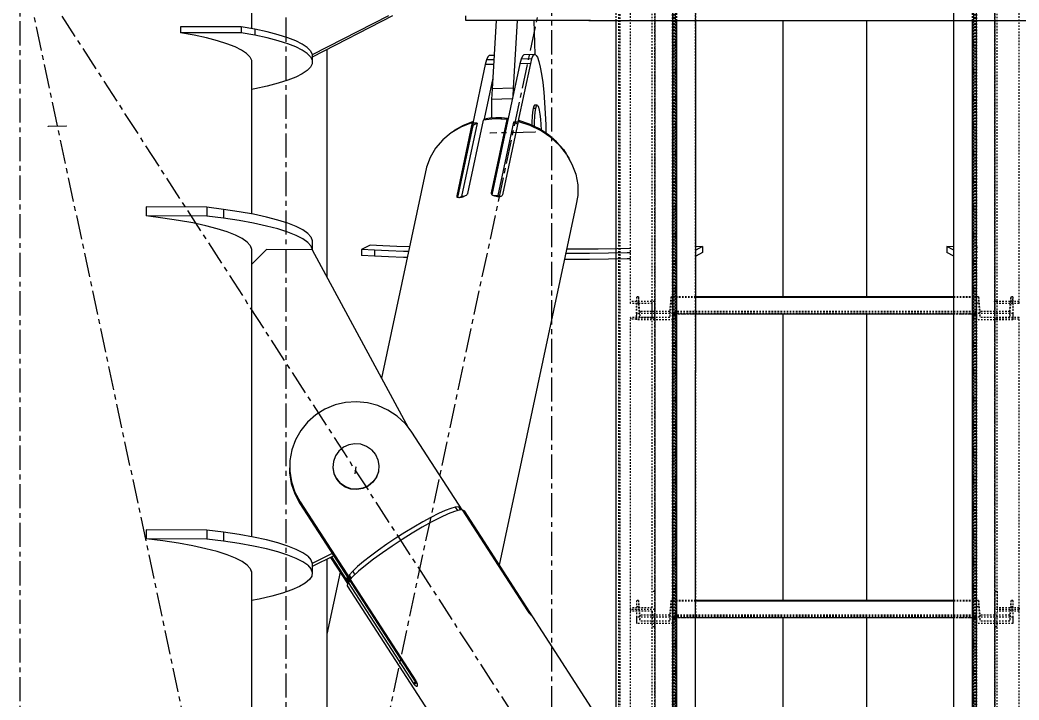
# Model space of a CAD drawing. Header units: millimetres. Extents: x 5143 to 30813, y 232 to 21408.
# Drawn here: x 11840 to 12169, y 16313.8 to 16537.7 of the extents above; entities that cross this region are included whole.
import ezdxf

# ---------------------------------------------------------------- set-up
doc = ezdxf.new("R2010")
doc.units = ezdxf.units.MM
doc.header["$LTSCALE"] = 0.25
for name, pattern in [('CENTER', [50.8, 31.75, -6.35, 6.35, -6.35]), ('XKITLINE00', [0]), ('XKITLINE02', [4, 2, -2]), ('XKITLINE03', [6, 3, -1, 1, -1])]:
    doc.linetypes.add(name, pattern=pattern)

msp = doc.modelspace()

# ---------------------------------------------------------------- linework, layer by layer
at = {"color": 8, "linetype": 'CENTER'}
for p, q in [((11840, 17654.86), (11840, 16010.75)), ((11927.5, 16970.27), (11927.5, 16150.27)), ((12015, 16877.2), (12015, 15209.12)), ((11840, 16560.27), (11927.5, 16150.27)), ((12015, 16560.27), (11840, 15740.27)), ((11840, 16560.27), (12370, 15740.27)), ((11849.29, 16502.7), (11855.24, 16502.83)), ((12009.7, 16500.77), (11994.83, 16500.44)), ((11950.6, 16390.54), (11950.27, 16388.26))]:
    msp.add_line(p, q, dxfattribs=at)
at = {"color": 1, "linetype": 'XKITLINE03'}
for p, q in [((12049.01, 17151.1), (12049.01, 16086.72)), ((12055.02, 17151.06), (12054.99, 16090.89)), ((12154.99, 16090.89), (12154.99, 17151.06)), ((12160.99, 17151.1), (12160.99, 16086.72)), ((12049.01, 16543.56), (12049.01, 16444.97)), ((12160.99, 16444.97), (12160.99, 16543.56)), ((12055.01, 16439.01), (12055.01, 16441.04)), ((12154.99, 16440.83), (12055.01, 16440.83)), ((12154.99, 16441.04), (12154.99, 16439.01)), ((12049.01, 16439.16), (12049.01, 16343.59)), ((12160.99, 16343.59), (12160.99, 16439.16)), ((12049.01, 16343.59), (12049.01, 16245)), ((12160.99, 16245), (12160.99, 16343.59)), ((12055.01, 16339.02), (12055.01, 16341.06)), ((12154.99, 16340.84), (12055.01, 16340.84)), ((12154.99, 16341.06), (12154.99, 16339.02))]:
    msp.add_line(p, q, dxfattribs=at)
at = {"color": 3, "linetype": 'XKITLINE02'}
for p, q in [((12054.99, 16090.89), (12055.02, 17151.06)), ((12055, 16090.52), (12055.03, 17150.7)), ((12055.84, 16090.86), (12055.87, 17151.04)), ((12055.85, 16090.55), (12055.88, 17150.73)), ((12062.49, 16090.89), (12062.52, 17151.06)), ((12062.49, 16090.87), (12062.52, 17150.72)), ((12062.5, 16090.54), (12062.53, 17150.72)), ((12147.49, 16090.87), (12147.49, 17150.72)), ((12154.14, 16090.86), (12154.14, 17151.04)), ((12154.14, 16090.55), (12154.14, 17150.72)), ((12154.99, 16090.89), (12154.99, 17151.06)), ((12154.99, 16090.52), (12154.99, 17150.7)), ((12037.16, 16090.12), (12037.16, 17150.24)), ((12037.69, 16090.06), (12037.69, 17150.18)), ((12054.93, 16090.06), (12054.93, 17150.18)), ((12055.46, 16090.12), (12055.46, 17150.24)), ((12154.54, 16090.12), (12154.54, 17150.24)), ((12155.07, 16090.06), (12155.07, 17150.18)), ((12036.31, 16537.43), (12036.31, 16583.12)), ((12056.31, 16537.43), (12056.31, 16583.12)), ((12062.51, 16537.43), (12062.51, 16583.12)), ((12147.49, 16537.43), (12147.49, 16583.12)), ((12153.69, 16537.43), (12153.69, 16583.12)), ((12041.01, 16444.4), (12041.01, 16542.99)), ((12048.21, 16439.24), (12048.21, 16542.99)), ((12049.01, 16439.24), (12049.01, 16542.8)), ((12160.99, 16439.24), (12160.99, 16543.56)), ((12161.79, 16439.24), (12161.79, 16542.99)), ((12168.99, 16444.4), (12168.99, 16543.56)), ((12043.01, 16446.54), (12043.01, 16444.5)), ((12043.69, 16446.54), (12043.01, 16446.54)), ((12043.01, 16446.54), (12043.01, 16441.04)), ((12043.69, 16446.54), (12043.69, 16444.5)), ((12044.08, 16441.74), (12043.69, 16446.54)), ((12054.33, 16446.54), (12053.95, 16441.74)), ((12054.33, 16446.54), (12054.33, 16444.5)), ((12055.01, 16446.54), (12054.33, 16446.54)), ((12062.51, 16446.54), (12055.01, 16446.54)), ((12055.01, 16440.83), (12055.01, 16446.54)), ((12055.01, 16446.54), (12055.01, 16444.5)), ((12055.01, 16446.54), (12055.01, 16441.04)), ((12062.51, 16446.53), (12055.01, 16446.53)), ((12154.99, 16446.54), (12147.49, 16446.54)), ((12154.99, 16446.53), (12147.49, 16446.53)), ((12154.99, 16440.83), (12154.99, 16446.54)), ((12154.99, 16446.54), (12154.99, 16441.04)), ((12155.67, 16446.54), (12154.99, 16446.54)), ((12154.99, 16446.54), (12154.99, 16444.5)), ((12155.67, 16446.54), (12156.06, 16441.74)), ((12155.67, 16446.54), (12155.67, 16444.5)), ((12165.93, 16441.74), (12166.31, 16446.54)), ((12166.99, 16446.54), (12166.31, 16446.54)), ((12166.31, 16446.54), (12166.31, 16444.5)), ((12166.99, 16446.54), (12166.99, 16441.04)), ((12166.99, 16444.4), (12166.99, 16446.54)), ((12049.01, 16444.97), (12041.01, 16444.97)), ((12048.21, 16444.4), (12041.01, 16444.4)), ((12043.69, 16444.5), (12043.01, 16444.5)), ((12043.01, 16439.01), (12043.01, 16444.5)), ((12044.08, 16439.71), (12043.69, 16444.5)), ((12049.01, 16445.06), (12048.21, 16445.06)), ((12048.21, 16439.75), (12048.21, 16445.06)), ((12048.21, 16344.18), (12048.21, 16445.06)), ((12049.01, 16439.16), (12049.01, 16445.06)), ((12049.01, 16343.59), (12049.01, 16445.06)), ((12054.33, 16444.5), (12053.95, 16439.71)), ((12055.01, 16444.5), (12054.33, 16444.5)), ((12062.51, 16446.34), (12055.01, 16446.34)), ((12062.51, 16446.33), (12055.01, 16446.33)), ((12055.01, 16444.5), (12055.01, 16439.01)), ((12154.99, 16446.34), (12147.49, 16446.34)), ((12154.99, 16446.33), (12147.49, 16446.33)), ((12154.99, 16444.5), (12154.99, 16439.01)), ((12155.67, 16444.5), (12154.99, 16444.5)), ((12155.67, 16444.5), (12156.06, 16439.71)), ((12160.99, 16343.59), (12160.99, 16445.06)), ((12161.79, 16445.06), (12160.99, 16445.06)), ((12168.99, 16444.97), (12160.99, 16444.97)), ((12161.79, 16344.18), (12161.79, 16445.06)), ((12168.99, 16444.4), (12161.79, 16444.4)), ((12165.93, 16439.71), (12166.31, 16444.5)), ((12166.99, 16444.5), (12166.31, 16444.5)), ((12166.99, 16444.4), (12166.99, 16439.01)), ((12043.01, 16441.04), (12043.01, 16439.01)), ((12055.01, 16441.04), (12043.01, 16441.04)), ((12044.08, 16441.74), (12044.08, 16439.71)), ((12053.95, 16441.74), (12044.08, 16441.74)), ((12053.95, 16441.74), (12053.95, 16439.71)), ((12154.99, 16441.72), (12055.01, 16441.72)), ((12154.99, 16441.55), (12055.01, 16441.55)), ((12154.99, 16441.04), (12055.01, 16441.04)), ((12055.01, 16441.04), (12055.01, 16439.01)), ((12062.51, 16440.83), (12055.01, 16440.83)), ((12154.99, 16440.83), (12147.49, 16440.83)), ((12166.99, 16441.04), (12154.99, 16441.04)), ((12154.99, 16441.04), (12154.99, 16439.01)), ((12165.93, 16441.74), (12156.06, 16441.74)), ((12156.06, 16441.74), (12156.06, 16439.71)), ((12165.93, 16441.74), (12165.93, 16439.71)), ((12166.99, 16441.04), (12166.99, 16439.01)), ((12048.21, 16439.75), (12041.01, 16439.75)), ((12041.01, 16439.75), (12041.01, 16439.16)), ((12041.01, 16343.59), (12041.01, 16439.75)), ((12049.01, 16439.16), (12041.01, 16439.16)), ((12055.01, 16439.01), (12043.01, 16439.01)), ((12053.95, 16439.71), (12044.08, 16439.71)), ((12049.01, 16439.24), (12048.21, 16439.24)), ((12166.99, 16439.01), (12154.99, 16439.01)), ((12165.93, 16439.71), (12156.06, 16439.71)), ((12161.79, 16439.24), (12160.99, 16439.24)), ((12168.99, 16439.16), (12160.99, 16439.16)), ((12168.99, 16439.75), (12161.79, 16439.75)), ((12168.99, 16343.59), (12168.99, 16439.75)), ((12049.01, 16349.5), (12048.21, 16349.5)), ((12160.99, 16349.5), (12160.99, 16343.59)), ((12161.79, 16349.5), (12160.99, 16349.5)), ((12161.79, 16349.5), (12161.79, 16344.18)), ((12043.01, 16346.56), (12043.01, 16344.52)), ((12043.69, 16346.56), (12043.01, 16346.56)), ((12043.01, 16346.56), (12043.01, 16341.06)), ((12043.69, 16344.52), (12043.01, 16344.52)), ((12043.01, 16344.52), (12043.01, 16339.02)), ((12043.69, 16346.56), (12043.69, 16344.52)), ((12043.69, 16346.56), (12044.08, 16341.76)), ((12043.69, 16344.52), (12044.08, 16339.72)), ((12054.33, 16346.56), (12053.95, 16341.76)), ((12054.33, 16344.52), (12053.95, 16339.72)), ((12054.33, 16346.56), (12054.33, 16344.52)), ((12055.01, 16346.56), (12054.33, 16346.56)), ((12055.01, 16344.52), (12054.33, 16344.52)), ((12062.5, 16346.56), (12055.01, 16346.56)), ((12055.01, 16340.84), (12055.01, 16346.56)), ((12055.01, 16346.56), (12055.01, 16344.52)), ((12055.01, 16346.56), (12055.01, 16341.06)), ((12062.5, 16346.55), (12055.01, 16346.55)), ((12062.5, 16346.35), (12055.01, 16346.35)), ((12062.5, 16346.34), (12055.01, 16346.34)), ((12055.01, 16344.52), (12055.01, 16339.02)), ((12154.99, 16346.56), (12147.49, 16346.56)), ((12154.99, 16346.55), (12147.49, 16346.55)), ((12154.99, 16346.35), (12147.49, 16346.35)), ((12154.99, 16346.34), (12147.49, 16346.34)), ((12154.99, 16340.84), (12154.99, 16346.56)), ((12154.99, 16346.56), (12154.99, 16341.06)), ((12155.67, 16346.56), (12154.99, 16346.56)), ((12154.99, 16346.56), (12154.99, 16344.52)), ((12154.99, 16344.52), (12154.99, 16339.02)), ((12155.67, 16344.52), (12154.99, 16344.52)), ((12155.67, 16346.56), (12156.06, 16341.76)), ((12155.67, 16346.56), (12155.67, 16344.52)), ((12155.67, 16344.52), (12156.06, 16339.72)), ((12166.31, 16346.56), (12165.93, 16341.76)), ((12166.31, 16344.52), (12165.93, 16339.72)), ((12166.99, 16346.56), (12166.31, 16346.56)), ((12166.31, 16346.56), (12166.31, 16344.52)), ((12166.99, 16344.52), (12166.31, 16344.52)), ((12166.99, 16346.56), (12166.99, 16341.06)), ((12166.99, 16346.56), (12166.99, 16344.52)), ((12166.99, 16344.52), (12166.99, 16339.02)), ((12048.21, 16344.18), (12041.01, 16344.18)), ((12041.01, 16343.59), (12041.01, 16343.02)), ((12049.01, 16343.59), (12041.01, 16343.59)), ((12041.01, 16244.43), (12041.01, 16343.59)), ((12049.01, 16343.59), (12041.01, 16343.59)), ((12048.21, 16343.02), (12041.01, 16343.02)), ((12044.08, 16341.76), (12044.08, 16339.72)), ((12053.95, 16341.76), (12044.08, 16341.76)), ((12048.21, 16343.02), (12048.21, 16337.87)), ((12048.21, 16239.28), (12048.21, 16343.02)), ((12049.01, 16337.87), (12049.01, 16343.59)), ((12049.01, 16239.28), (12049.01, 16341.5)), ((12053.95, 16341.76), (12053.95, 16339.72)), ((12154.99, 16341.74), (12055.01, 16341.74)), ((12154.99, 16341.56), (12055.01, 16341.56)), ((12165.93, 16341.76), (12156.06, 16341.76)), ((12156.06, 16341.76), (12156.06, 16339.72)), ((12160.99, 16239.28), (12160.99, 16343.59)), ((12168.99, 16343.59), (12160.99, 16343.59)), ((12168.99, 16343.59), (12160.99, 16343.59)), ((12168.99, 16344.18), (12161.79, 16344.18)), ((12161.79, 16239.28), (12161.79, 16343.02)), ((12168.99, 16343.02), (12161.79, 16343.02)), ((12165.93, 16341.76), (12165.93, 16339.72)), ((12168.99, 16344.18), (12168.99, 16343.59)), ((12168.99, 16244.43), (12168.99, 16343.59)), ((12043.01, 16341.06), (12043.01, 16339.02)), ((12055.01, 16341.06), (12043.01, 16341.06)), ((12055.01, 16339.02), (12043.01, 16339.02)), ((12053.95, 16339.72), (12044.08, 16339.72)), ((12154.99, 16341.06), (12055.01, 16341.06)), ((12055.01, 16341.06), (12055.01, 16339.02)), ((12062.5, 16340.84), (12055.01, 16340.84)), ((12154.99, 16340.84), (12147.49, 16340.84)), ((12166.99, 16341.06), (12154.99, 16341.06)), ((12154.99, 16341.06), (12154.99, 16339.02)), ((12166.99, 16339.02), (12154.99, 16339.02)), ((12165.93, 16339.72), (12156.06, 16339.72)), ((12166.99, 16341.06), (12166.99, 16339.02)), ((12049.01, 16337.87), (12048.21, 16337.87)), ((12161.79, 16337.87), (12160.99, 16337.87))]:
    msp.add_line(p, q, dxfattribs=at)
at = {"color": 8, "linetype": 'XKITLINE00'}
for p, q in [((11916.2, 16590.16), (11916.2, 16534.85)), ((11961.35, 16539.05), (11936.23, 16526.18)), ((11962.72, 16539.05), (11936.23, 16525.48)), ((11986.8, 16537.57), (11986.8, 16539.04)), ((11892.88, 16535.46), (11892.88, 16533.49)), ((11912.88, 16535.46), (11892.88, 16535.46)), ((11912.88, 16535.46), (11912.88, 16533.49)), ((11917.34, 16534.64), (11912.88, 16535.46)), ((11986.8, 16537.57), (11986.8, 16537.48)), ((12026.8, 16537.57), (11986.8, 16537.57)), ((12026.8, 16537.48), (11986.8, 16537.48)), ((11996.83, 16537.48), (11995.49, 16515.08)), ((12003.76, 16537.48), (12002.42, 16515.24)), ((12009.21, 16537.48), (12009.53, 16526.28)), ((12026.8, 16537.57), (12026.8, 16537.48)), ((12027.11, 16537.56), (12026.8, 16537.57)), ((12027.11, 16537.48), (12026.8, 16537.48)), ((12027.11, 16537.56), (12027.11, 16537.48)), ((12027.39, 16537.55), (12027.11, 16537.56)), ((12027.39, 16537.47), (12027.11, 16537.48)), ((12027.63, 16537.53), (12027.39, 16537.55)), ((12027.63, 16537.45), (12027.39, 16537.47)), ((12027.8, 16537.51), (12027.63, 16537.53)), ((12027.8, 16537.43), (12027.63, 16537.45)), ((12027.88, 16537.48), (12027.8, 16537.51)), ((12027.88, 16537.45), (12027.8, 16537.43)), ((12182.19, 16537.43), (12027.8, 16537.43)), ((12027.88, 16537.48), (12027.88, 16537.45)), ((12091.2, 16537.43), (12091.2, 16446.54)), ((12118.8, 16537.43), (12118.8, 16446.54)), ((11897.34, 16532.67), (11892.88, 16533.49)), ((11912.88, 16533.49), (11892.88, 16533.49)), ((11901.4, 16531.79), (11897.34, 16532.67)), ((11917.34, 16532.67), (11912.88, 16533.49)), ((11917.34, 16534.64), (11917.34, 16532.67)), ((11921.4, 16533.76), (11917.34, 16534.64)), ((11921.4, 16531.79), (11917.34, 16532.67)), ((11925.01, 16532.82), (11921.4, 16533.76)), ((11928.16, 16531.83), (11925.01, 16532.82)), ((11905.01, 16530.85), (11901.4, 16531.79)), ((11908.16, 16529.86), (11905.01, 16530.85)), ((11910.81, 16528.83), (11908.16, 16529.86)), ((11912.96, 16527.76), (11910.81, 16528.83)), ((11925.01, 16530.85), (11921.4, 16531.79)), ((11928.16, 16529.86), (11925.01, 16530.85)), ((11930.81, 16530.8), (11928.16, 16531.83)), ((11930.81, 16528.83), (11928.16, 16529.86)), ((11932.96, 16529.73), (11930.81, 16530.8)), ((11932.96, 16527.76), (11930.81, 16528.83)), ((11934.59, 16528.63), (11932.96, 16529.73)), ((11914.59, 16526.66), (11912.96, 16527.76)), ((11914.59, 16526.66), (11915.68, 16525.54)), ((11915.68, 16525.54), (11916.23, 16524.42)), ((11934.59, 16526.66), (11932.96, 16527.76)), ((11934.59, 16528.63), (11935.68, 16527.51)), ((11934.59, 16526.66), (11935.68, 16525.54)), ((11935.68, 16527.51), (11936.23, 16526.38)), ((11935.68, 16525.54), (11936.23, 16524.42)), ((11936.23, 16526.38), (11936.23, 16524.42)), ((11941.09, 16527.97), (11941.09, 16453.04)), ((11994.06, 16525.58), (11993.61, 16524.58)), ((11994.54, 16525.99), (11994.06, 16525.58)), ((11996.14, 16526.03), (11994.54, 16525.99)), ((12005.46, 16525.83), (12005.01, 16524.83)), ((12005.94, 16526.25), (12005.46, 16525.83)), ((12009.41, 16526.33), (12005.94, 16526.25)), ((12008.93, 16525.91), (12008.48, 16524.91)), ((12009.41, 16526.33), (12008.93, 16525.91)), ((12009.9, 16526.15), (12009.41, 16526.33)), ((12009.9, 16526.15), (12010.39, 16525.4)), ((11916.2, 16524.48), (11916.2, 16473.85)), ((11916.23, 16523.28), (11916.2, 16523.22)), ((11916.23, 16524.42), (11916.23, 16523.28)), ((11936.23, 16523.28), (11935.68, 16522.15)), ((11936.23, 16524.42), (11936.23, 16523.28)), ((11993.2, 16523.02), (11989.08, 16503.71)), ((11993.61, 16524.58), (11993.2, 16523.02)), ((11995.97, 16523.08), (11993.2, 16523.02)), ((11996.06, 16524.63), (11993.61, 16524.58)), ((12004.6, 16523.28), (11995.4, 16480.18)), ((12008.07, 16523.35), (12003.95, 16504.04)), ((12005.01, 16524.83), (12004.6, 16523.28)), ((12008.07, 16523.35), (12004.6, 16523.28)), ((12008.48, 16524.91), (12005.01, 16524.83)), ((12008.48, 16524.91), (12008.07, 16523.35)), ((12010.39, 16525.4), (12010.88, 16524.07)), ((12010.88, 16524.07), (12011.34, 16522.21)), ((12011.34, 16522.21), (12011.78, 16519.86)), ((11932.96, 16519.94), (11930.81, 16518.87)), ((11934.59, 16521.03), (11932.96, 16519.94)), ((11935.68, 16522.15), (11934.59, 16521.03)), ((12011.78, 16519.86), (12012.17, 16517.08)), ((11921.4, 16515.91), (11917.34, 16515.02)), ((11925.01, 16516.85), (11921.4, 16515.91)), ((11928.16, 16517.84), (11925.01, 16516.85)), ((11930.81, 16518.87), (11928.16, 16517.84)), ((11995.69, 16518.53), (11992.83, 16505.1)), ((12012.17, 16517.08), (12012.5, 16513.93)), ((11917.34, 16515.02), (11916.2, 16514.81)), ((11995.49, 16515.08), (11995.32, 16511.55)), ((12002.42, 16515.24), (11995.49, 16515.08)), ((12002.42, 16515.24), (12002.29, 16512.48)), ((12012.5, 16513.93), (12012.78, 16510.5)), ((11995.32, 16511.55), (11995.23, 16507.77)), ((12002.13, 16511.7), (11995.32, 16511.55)), ((12009.19, 16509.28), (12008.97, 16508.52)), ((12009.44, 16509.61), (12009.19, 16509.28)), ((12010.23, 16509.63), (12009.44, 16509.61)), ((12009.99, 16509.3), (12009.77, 16508.54)), ((12010.23, 16509.63), (12009.99, 16509.3)), ((12010.49, 16509.51), (12010.23, 16509.63)), ((12010.49, 16509.51), (12010.75, 16508.96)), ((12012.78, 16510.5), (12012.99, 16506.87)), ((11995.23, 16507.77), (11995.22, 16505.37)), ((12008.65, 16505.9), (12008.56, 16504.17)), ((12008.79, 16507.38), (12008.65, 16505.9)), ((12008.97, 16508.52), (12008.79, 16507.38)), ((12009.77, 16508.54), (12008.97, 16508.52)), ((12009.44, 16505.92), (12009.36, 16504.19)), ((12009.58, 16507.39), (12009.44, 16505.92)), ((12009.77, 16508.54), (12009.58, 16507.39)), ((12010.75, 16508.96), (12011, 16508)), ((12011, 16508), (12011.22, 16506.68)), ((12011.22, 16506.68), (12011.4, 16505.07)), ((12012.99, 16506.87), (12013.13, 16503.13)), ((11985.98, 16502.95), (11983.02, 16501.26)), ((11988.96, 16503.9), (11983.81, 16479.75)), ((11989.06, 16502.82), (11984.04, 16479.31)), ((11989.15, 16502.96), (11984.09, 16479.29)), ((11988.72, 16503.84), (11985.19, 16502.42)), ((11990.54, 16503.74), (11985.38, 16479.6)), ((11985.98, 16502.95), (11985.93, 16502.72)), ((11989.19, 16504.22), (11985.98, 16502.95)), ((11992.56, 16504.74), (11987.4, 16480.6)), ((11988.96, 16503.9), (11988.72, 16503.84)), ((11988.96, 16503.9), (11989.06, 16502.82)), ((11989.09, 16503.59), (11989.02, 16503.27)), ((11989.02, 16503.27), (11989.08, 16502.64)), ((11990.54, 16503.74), (11989.08, 16503.71)), ((11989.08, 16503.71), (11989.15, 16502.96)), ((11990.54, 16503.74), (11989.15, 16502.96)), ((11996.4, 16505.1), (11992.56, 16504.74)), ((11992.82, 16505.09), (11992.75, 16504.76)), ((11994.73, 16505.34), (11992.82, 16505.09)), ((11994.73, 16505.34), (11994.64, 16504.94)), ((11996.66, 16505.45), (11994.73, 16505.34)), ((12000.29, 16504.92), (11995.14, 16480.77)), ((12000.39, 16503.87), (11995.34, 16480.24)), ((12000.29, 16504.92), (11996.4, 16505.1)), ((11998.61, 16505.43), (11996.66, 16505.45)), ((12002.49, 16504.01), (11997.33, 16479.86)), ((11998.61, 16505.43), (11998.51, 16505)), ((12000.55, 16505.27), (11998.61, 16505.43)), ((12004.03, 16504.23), (11998.88, 16480.09)), ((12000.29, 16504.92), (12000.39, 16503.87)), ((12000.55, 16505.27), (12000.35, 16504.3)), ((12000.35, 16504.3), (12000.41, 16503.64)), ((12000.55, 16505.27), (12000.61, 16504.6)), ((12003.95, 16504.04), (12002.49, 16504.01)), ((12003.84, 16503.37), (12002.49, 16504.01)), ((12003.95, 16504.04), (12003.96, 16503.91)), ((12004.28, 16504.18), (12004.03, 16504.23)), ((12004.29, 16504.57), (12004.21, 16504.2)), ((12008.05, 16502.93), (12004.28, 16504.18)), ((12007.76, 16503.44), (12004.29, 16504.57)), ((12007.76, 16503.44), (12007.68, 16503.06)), ((12011.03, 16501.88), (12007.76, 16503.44)), ((12011.59, 16501.18), (12008.05, 16502.93)), ((12008.56, 16504.17), (12008.54, 16503.06)), ((12009.36, 16504.19), (12009.33, 16502.69)), ((12011.4, 16505.07), (12011.54, 16503.23)), ((12011.54, 16503.23), (12011.62, 16501.49)), ((12013.13, 16503.13), (12013.17, 16500.48)), ((11981.99, 16500.52), (11979.2, 16498.19)), ((11985.19, 16502.42), (11981.99, 16500.52)), ((11983.02, 16501.26), (11982.41, 16500.77)), ((12014.02, 16499.92), (12011.03, 16501.88)), ((12014.81, 16498.98), (12011.59, 16501.18)), ((12016.68, 16497.62), (12014.02, 16499.92)), ((11979.2, 16498.19), (11976.88, 16495.48)), ((12017.62, 16496.39), (12014.81, 16498.98)), ((12016.68, 16497.62), (12018.95, 16495.01)), ((12017.62, 16496.39), (12019.97, 16493.46)), ((11976.88, 16495.48), (11975.1, 16492.46)), ((12018.95, 16495.01), (12019.86, 16493.58)), ((12019.97, 16493.46), (12021.78, 16490.27)), ((12020.13, 16493.17), (12020.78, 16492.16)), ((11975.1, 16492.46), (11973.89, 16489.2)), ((12020.78, 16492.16), (12021.03, 16491.58)), ((12021.78, 16490.27), (12023.02, 16486.9)), ((11973.89, 16489.2), (11959.06, 16419.73)), ((12023.02, 16486.9), (12023.65, 16483.42)), ((12023.65, 16483.42), (12023.67, 16479.94)), ((11983.81, 16479.75), (11983.81, 16479.56)), ((11983.81, 16479.56), (11983.9, 16479.41)), ((11984.08, 16479.29), (11983.9, 16479.41)), ((11985.38, 16479.6), (11984.66, 16479.19)), ((11986.32, 16479.62), (11985.38, 16479.6)), ((11985.82, 16479.41), (11985.41, 16479.29)), ((11986.21, 16479.56), (11985.82, 16479.41)), ((11986.58, 16479.75), (11986.21, 16479.56)), ((11986.89, 16479.96), (11986.58, 16479.75)), ((11987.14, 16480.18), (11986.89, 16479.96)), ((11987.28, 16480.36), (11987.14, 16480.18)), ((11987.32, 16480.4), (11987.28, 16480.36)), ((11987.4, 16480.6), (11987.32, 16480.4)), ((11995.14, 16480.77), (11995.14, 16480.57)), ((11995.14, 16480.57), (11995.16, 16480.53)), ((11995.16, 16480.53), (11995.24, 16480.36)), ((11995.24, 16480.36), (11995.42, 16480.15)), ((11995.69, 16479.95), (11995.42, 16480.15)), ((11996.02, 16479.78), (11995.69, 16479.95)), ((11997.33, 16479.86), (11995.93, 16479.83)), ((11996.4, 16479.64), (11996.02, 16479.78)), ((11996.81, 16479.54), (11996.4, 16479.64)), ((11997.24, 16479.49), (11996.81, 16479.54)), ((11997.64, 16479.48), (11997.24, 16479.49)), ((11998.05, 16479.53), (11997.33, 16479.86)), ((11998.02, 16479.52), (11997.64, 16479.48)), ((11998.35, 16479.61), (11998.02, 16479.52)), ((11998.61, 16479.73), (11998.35, 16479.61)), ((11998.79, 16479.9), (11998.61, 16479.73)), ((11998.88, 16480.09), (11998.79, 16479.9)), ((12023.67, 16479.94), (12023.06, 16476.53)), ((11901.53, 16476.04), (11881.54, 16476.13)), ((11881.54, 16476.13), (11881.54, 16473.18)), ((11984.34, 16479.22), (11984.08, 16479.29)), ((11984.65, 16479.19), (11984.34, 16479.22)), ((11985.02, 16479.22), (11984.65, 16479.19)), ((11985.41, 16479.29), (11985.02, 16479.22)), ((12023.06, 16476.53), (11997.81, 16358.19)), ((11887.04, 16472.49), (11881.54, 16473.18)), ((11901.53, 16473.09), (11881.54, 16473.18)), ((11907.04, 16475.35), (11901.53, 16476.04)), ((11901.53, 16476.04), (11901.53, 16473.09)), ((11907.04, 16472.4), (11901.53, 16473.09)), ((11912.17, 16474.58), (11907.04, 16475.35)), ((11907.04, 16475.35), (11907.04, 16472.4)), ((11916.89, 16473.73), (11912.17, 16474.58)), ((11921.17, 16472.81), (11916.89, 16473.73)), ((11892.18, 16471.71), (11887.04, 16472.49)), ((11896.9, 16470.86), (11892.18, 16471.71)), ((11901.17, 16469.94), (11896.9, 16470.86)), ((11904.97, 16468.96), (11901.17, 16469.94)), ((11912.17, 16471.63), (11907.04, 16472.4)), ((11916.89, 16470.78), (11912.17, 16471.63)), ((11921.17, 16469.86), (11916.89, 16470.78)), ((11924.96, 16471.83), (11921.17, 16472.81)), ((11924.96, 16468.88), (11921.17, 16469.86)), ((11928.25, 16470.79), (11924.96, 16471.83)), ((11930.99, 16469.71), (11928.25, 16470.79)), ((11933.18, 16468.59), (11930.99, 16469.71)), ((11908.25, 16467.93), (11904.97, 16468.96)), ((11911, 16466.84), (11908.25, 16467.93)), ((11913.19, 16465.72), (11911, 16466.84)), ((11928.25, 16467.84), (11924.96, 16468.88)), ((11930.99, 16466.75), (11928.25, 16467.84)), ((11933.18, 16465.63), (11930.99, 16466.75)), ((11934.8, 16467.43), (11933.18, 16468.59)), ((11934.8, 16467.43), (11935.82, 16466.26)), ((11935.82, 16466.26), (11936.25, 16465.08)), ((11914.8, 16464.57), (11913.19, 16465.72)), ((11914.8, 16464.57), (11915.83, 16463.4)), ((11915.83, 16463.4), (11916.26, 16462.21)), ((11934.8, 16464.48), (11933.18, 16465.63)), ((11934.8, 16464.48), (11935.82, 16463.31)), ((11935.82, 16463.31), (11936.25, 16462.12)), ((11936.25, 16465.08), (11936.25, 16462.12)), ((11955.28, 16463.58), (11952.47, 16462.15)), ((11959.51, 16463.35), (11955.28, 16463.58)), ((11964.15, 16463.13), (11959.51, 16463.35)), ((11968.29, 16462.97), (11964.15, 16463.13)), ((12064.79, 16463.09), (12062.51, 16463)), ((12064.79, 16463.09), (12062.51, 16461.92)), ((12064.79, 16463.09), (12064.79, 16461.09)), ((12147.49, 16463), (12145.2, 16463.09)), ((12147.49, 16461.92), (12145.2, 16463.09)), ((12145.2, 16463.09), (12145.2, 16461.09)), ((11916.2, 16462.38), (11916.2, 16367.53)), ((11916.26, 16462.21), (11916.21, 16461.89)), ((11921.22, 16462.12), (11916.22, 16457.22)), ((11936.22, 16462.06), (11921.22, 16462.12)), ((11936.22, 16462.06), (11967.83, 16403.49)), ((11936.25, 16462.12), (11936.24, 16462.02)), ((11952.47, 16462.15), (11952.47, 16460.15)), ((11956.7, 16461.91), (11952.47, 16462.15)), ((11956.7, 16459.92), (11952.47, 16460.15)), ((11956.7, 16461.91), (11956.7, 16459.92)), ((11961.33, 16461.7), (11956.7, 16461.91)), ((11961.33, 16459.7), (11956.7, 16459.92)), ((11966.33, 16461.5), (11961.33, 16461.7)), ((11966.33, 16459.5), (11961.33, 16459.7)), ((11967.96, 16461.45), (11966.33, 16461.5)), ((12021.16, 16460.79), (12019.7, 16460.79)), ((12023.97, 16462.22), (12020.01, 16462.21)), ((12027.54, 16460.84), (12021.16, 16460.79)), ((12030.35, 16462.27), (12023.97, 16462.22)), ((12033.81, 16460.92), (12027.54, 16460.84)), ((12036.62, 16462.35), (12030.35, 16462.27)), ((12039.93, 16461.02), (12033.81, 16460.92)), ((12041.01, 16462.42), (12036.62, 16462.35)), ((12041.01, 16461.04), (12039.93, 16461.02)), ((12055.01, 16462.74), (12054.73, 16462.74)), ((12055.01, 16461.4), (12054.73, 16461.39)), ((12064.79, 16461.09), (12062.51, 16459.92)), ((12147.49, 16459.92), (12145.2, 16461.09)), ((12155.28, 16462.74), (12154.99, 16462.74)), ((12155.28, 16461.39), (12154.99, 16461.4)), ((11916.22, 16457.22), (11916.2, 16457.03)), ((11916.22, 16457.22), (11916.22, 16367.52)), ((11967.54, 16459.46), (11966.33, 16459.5)), ((12021.16, 16458.79), (12019.28, 16458.79)), ((12027.54, 16458.84), (12021.16, 16458.79)), ((12033.81, 16458.92), (12027.54, 16458.84)), ((12039.93, 16459.02), (12033.81, 16458.92)), ((12041.01, 16459.04), (12039.93, 16459.02)), ((12055.01, 16459.4), (12054.73, 16459.39)), ((12155.28, 16459.39), (12154.99, 16459.4)), ((12091.2, 16440.83), (12091.2, 16346.56)), ((12118.8, 16440.83), (12118.8, 16346.56)), ((11943.74, 16410.94), (11940.43, 16409.57)), ((11947.24, 16411.76), (11943.74, 16410.94)), ((11950.83, 16412), (11947.24, 16411.76)), ((11954.41, 16411.66), (11950.83, 16412)), ((11957.89, 16410.74), (11954.41, 16411.66)), ((11961.17, 16409.26), (11957.89, 16410.74)), ((11937.4, 16407.68), (11934.72, 16405.31)), ((11940.43, 16409.57), (11937.4, 16407.68)), ((11964.17, 16407.28), (11961.17, 16409.26)), ((11966.79, 16404.84), (11964.17, 16407.28)), ((11934.72, 16405.31), (11932.48, 16402.55)), ((11966.79, 16404.84), (11968.97, 16402.01)), ((11932.48, 16402.55), (11930.74, 16399.46)), ((11968.97, 16402.01), (11985.52, 16376.41)), ((11930.74, 16399.46), (11929.53, 16396.12)), ((11948.33, 16397.83), (11946.53, 16397.01)), ((11950.28, 16398.16), (11948.33, 16397.83)), ((11952.26, 16397.98), (11950.28, 16398.16)), ((11954.12, 16397.31), (11952.26, 16397.98)), ((11955.75, 16396.18), (11954.12, 16397.31)), ((11929.53, 16396.12), (11928.9, 16392.64)), ((11943.88, 16394.16), (11943.2, 16392.33)), ((11945.01, 16395.76), (11943.88, 16394.16)), ((11946.53, 16397.01), (11945.01, 16395.76)), ((11955.75, 16396.18), (11957.02, 16394.68)), ((11957.02, 16394.68), (11957.86, 16392.91)), ((11928.83, 16392.11), (11928.79, 16388.57)), ((11928.9, 16392.64), (11928.83, 16392.11)), ((11928.9, 16392.64), (11928.86, 16389.09)), ((11943.2, 16392.33), (11943.03, 16390.38)), ((11957.86, 16392.91), (11958.21, 16390.98)), ((11958.21, 16390.98), (11958.04, 16389.04)), ((11928.79, 16388.57), (11929.34, 16385.06)), ((11928.86, 16389.09), (11929.42, 16385.59)), ((11943.01, 16390.24), (11943.36, 16388.32)), ((11943.03, 16390.38), (11943.38, 16388.46)), ((11943.36, 16388.32), (11944.2, 16386.55)), ((11943.38, 16388.46), (11944.22, 16386.69)), ((11958.02, 16388.9), (11957.34, 16387.06)), ((11958.04, 16389.04), (11957.36, 16387.2)), ((11958.04, 16389.04), (11958.02, 16388.9)), ((11929.34, 16385.06), (11930.48, 16381.69)), ((11929.42, 16385.59), (11930.55, 16382.22)), ((11944.22, 16386.69), (11944.2, 16386.55)), ((11944.2, 16386.55), (11945.47, 16385.04)), ((11944.22, 16386.69), (11945.49, 16385.18)), ((11947.1, 16383.92), (11945.47, 16385.04)), ((11947.12, 16384.06), (11945.49, 16385.18)), ((11948.98, 16383.38), (11947.12, 16384.06)), ((11954.69, 16384.22), (11952.89, 16383.4)), ((11954.71, 16384.36), (11952.91, 16383.54)), ((11956.21, 16385.47), (11954.69, 16384.22)), ((11954.71, 16384.36), (11954.69, 16384.22)), ((11956.23, 16385.61), (11954.71, 16384.36)), ((11957.34, 16387.06), (11956.21, 16385.47)), ((11957.36, 16387.2), (11956.23, 16385.61)), ((11930.55, 16382.22), (11930.48, 16381.69)), ((11930.48, 16381.69), (11932.15, 16378.55)), ((11930.55, 16382.22), (11932.23, 16379.08)), ((11948.96, 16383.24), (11947.1, 16383.92)), ((11950.94, 16383.07), (11948.96, 16383.24)), ((11950.96, 16383.21), (11948.98, 16383.38)), ((11952.89, 16383.4), (11950.94, 16383.07)), ((11952.91, 16383.54), (11950.96, 16383.21)), ((11932.23, 16379.08), (11932.15, 16378.55)), ((11932.15, 16378.55), (11970.24, 16319.63)), ((11932.23, 16379.08), (11948.79, 16353.46)), ((11984.36, 16377.41), (11983.33, 16377.3)), ((11984.36, 16377.41), (11985.02, 16376.38)), ((11977.83, 16375.15), (11975.33, 16373.89)), ((11980.03, 16376.15), (11977.83, 16375.15)), ((11980.98, 16375.08), (11978.47, 16373.92)), ((11981.88, 16376.87), (11980.03, 16376.15)), ((11983.07, 16375.9), (11980.98, 16375.08)), ((11983.33, 16377.3), (11981.88, 16376.87)), ((11984.67, 16376.35), (11983.07, 16375.9)), ((11983.33, 16377.3), (11984.05, 16376.18)), ((11985.56, 16376.41), (11984.67, 16376.35)), ((11985.56, 16376.41), (12007.08, 16343.12)), ((11986.06, 16376.21), (11985.8, 16376.05)), ((11986.06, 16376.21), (12007.58, 16342.92)), ((11986.23, 16376.1), (11986.06, 16376.21)), ((11986.23, 16376.1), (12262.38, 15948.85)), ((11972.61, 16372.41), (11969.73, 16370.75)), ((11975.6, 16372.45), (11972.48, 16370.72)), ((11975.33, 16373.89), (11972.61, 16372.41)), ((11978.47, 16373.92), (11975.6, 16372.45)), ((11901.53, 16369.71), (11881.54, 16369.8)), ((11881.54, 16369.8), (11881.54, 16366.85)), ((11907.04, 16369.02), (11901.53, 16369.71)), ((11901.53, 16369.71), (11901.53, 16366.76)), ((11912.17, 16368.25), (11907.04, 16369.02)), ((11907.04, 16369.02), (11907.04, 16366.07)), ((11916.89, 16367.4), (11912.17, 16368.25)), ((11966.76, 16368.94), (11963.77, 16367.03)), ((11969.19, 16368.77), (11965.83, 16366.67)), ((11969.73, 16370.75), (11966.76, 16368.94)), ((11972.48, 16370.72), (11969.19, 16368.77)), ((11887.04, 16366.16), (11881.54, 16366.85)), ((11901.53, 16366.76), (11881.54, 16366.85)), ((11892.17, 16365.39), (11887.04, 16366.16)), ((11896.9, 16364.54), (11892.17, 16365.39)), ((11901.17, 16363.62), (11896.9, 16364.54)), ((11907.04, 16366.07), (11901.53, 16366.76)), ((11912.17, 16365.3), (11907.04, 16366.07)), ((11916.89, 16364.45), (11912.17, 16365.3)), ((11921.17, 16366.48), (11916.89, 16367.4)), ((11921.17, 16363.53), (11916.89, 16364.45)), ((11924.96, 16365.5), (11921.17, 16366.48)), ((11928.24, 16364.47), (11924.96, 16365.5)), ((11930.99, 16363.38), (11928.24, 16364.47)), ((11960.84, 16365.07), (11958.05, 16363.11)), ((11962.51, 16364.49), (11959.33, 16362.28)), ((11963.77, 16367.03), (11960.84, 16365.07)), ((11965.83, 16366.67), (11962.51, 16364.49)), ((11904.97, 16362.64), (11901.17, 16363.62)), ((11908.25, 16361.6), (11904.97, 16362.64)), ((11911, 16360.52), (11908.25, 16361.6)), ((11924.96, 16362.55), (11921.17, 16363.53)), ((11928.24, 16361.51), (11924.96, 16362.55)), ((11930.99, 16360.43), (11928.24, 16361.51)), ((11933.18, 16362.26), (11930.99, 16363.38)), ((11934.79, 16361.11), (11933.18, 16362.26)), ((11934.79, 16361.11), (11935.82, 16359.94)), ((11942.85, 16362), (11936.25, 16358.7)), ((11943.33, 16361.26), (11936.25, 16357.73)), ((11955.47, 16361.19), (11953.15, 16359.38)), ((11958.05, 16363.11), (11955.47, 16361.19)), ((11959.33, 16362.28), (11956.38, 16360.12)), ((11913.19, 16359.39), (11911, 16360.52)), ((11914.8, 16358.24), (11913.19, 16359.39)), ((11914.8, 16358.24), (11915.83, 16357.07)), ((11933.18, 16359.31), (11930.99, 16360.43)), ((11934.79, 16358.15), (11933.18, 16359.31)), ((11934.79, 16358.15), (11935.82, 16356.98)), ((11935.82, 16359.94), (11936.25, 16358.75)), ((11936.25, 16358.75), (11936.25, 16355.8)), ((11941.09, 16360.14), (11941.09, 16226.85)), ((11942.28, 16360.74), (11947.86, 16352.11)), ((11942.6, 16360.89), (11947.42, 16353.44)), ((11951.17, 16357.7), (11949.56, 16356.21)), ((11953.15, 16359.38), (11951.17, 16357.7)), ((11953.75, 16358.07), (11951.52, 16356.19)), ((11956.38, 16360.12), (11953.75, 16358.07)), ((11915.83, 16357.07), (11916.26, 16355.89)), ((11916.2, 16356.06), (11916.2, 16010.75)), ((11916.26, 16355.89), (11916.21, 16355.57)), ((11936.08, 16354.61), (11935.31, 16353.43)), ((11935.82, 16356.98), (11936.25, 16355.8)), ((11936.25, 16355.8), (11936.08, 16354.61)), ((11945.43, 16355.87), (11941.09, 16335.51)), ((11949.56, 16356.21), (11948.37, 16354.94)), ((11948.37, 16354.94), (11949.1, 16353.81)), ((11949.77, 16354.54), (11948.78, 16353.45)), ((11949.56, 16356.21), (11950.31, 16355.05)), ((11951.52, 16356.19), (11949.77, 16354.54)), ((11932.01, 16351.14), (11929.51, 16350.03)), ((11933.95, 16352.27), (11932.01, 16351.14)), ((11935.31, 16353.43), (11933.95, 16352.27)), ((11947.46, 16353.6), (11947.36, 16353.26)), ((11947.36, 16353.26), (11947.38, 16353)), ((11947.38, 16353), (11947.9, 16352.19)), ((11947.67, 16354), (11947.46, 16353.6)), ((11947.46, 16353.6), (11948.14, 16352.54)), ((11947.91, 16354.15), (11947.67, 16354)), ((11947.67, 16354), (11948.48, 16352.75)), ((11947.87, 16352.13), (11947.78, 16351.44)), ((11947.78, 16351.44), (12223.93, 15924.18)), ((11948.12, 16352.53), (11947.87, 16352.13)), ((11948.72, 16352.9), (11948.12, 16352.53)), ((11948.12, 16352.53), (11969.63, 16319.24)), ((11948.72, 16352.9), (11948.48, 16352.75)), ((11948.8, 16353.43), (11948.77, 16353.23)), ((11948.87, 16353.33), (11948.77, 16353.23)), ((11948.77, 16353.23), (11970.28, 16319.94)), ((11948.78, 16353.45), (11970.3, 16320.16)), ((11922.88, 16347.97), (11918.81, 16347.02)), ((11926.45, 16348.98), (11922.88, 16347.97)), ((11929.51, 16350.03), (11926.45, 16348.98)), ((11918.81, 16347.02), (11916.2, 16346.51)), ((12007.08, 16343.12), (12007.3, 16342.8)), ((12007.3, 16342.8), (12007.53, 16342.51)), ((12007.58, 16342.92), (12007.33, 16342.77)), ((12007.53, 16342.51), (12007.76, 16342.25)), ((12007.78, 16342.61), (12007.56, 16342.47)), ((12007.58, 16342.92), (12007.78, 16342.61)), ((12007.92, 16342.09), (12007.76, 16342.25)), ((12007.78, 16342.61), (12007.95, 16342.32)), ((12007.95, 16342.32), (12008.1, 16342.07)), ((12007.97, 16342.03), (12008.11, 16341.85)), ((12008.1, 16342.07), (12008.2, 16341.88)), ((12008.11, 16341.85), (12008.21, 16341.75)), ((12008.2, 16341.88), (12008.25, 16341.76)), ((12008.25, 16341.72), (12008.21, 16341.75)), ((12008.25, 16341.76), (12008.25, 16341.72)), ((12091.2, 16340.84), (12091.2, 16246.58)), ((12118.8, 16340.84), (12118.8, 16246.58)), ((11970.49, 16319.77), (11969.63, 16319.24)), ((11969.63, 16319.24), (11969.85, 16318.93)), ((11970.65, 16319.43), (11969.85, 16318.93)), ((11969.85, 16318.93), (11970.07, 16318.67)), ((11970.27, 16318.46), (11970.07, 16318.67)), ((11970.28, 16319.94), (11970.24, 16319.63)), ((11970.5, 16319.8), (11970.24, 16319.63)), ((11970.46, 16318.33), (11970.27, 16318.46)), ((11970.38, 16320.03), (11970.28, 16319.94)), ((11970.3, 16320.16), (11970.49, 16319.83)), ((11970.62, 16318.27), (11970.46, 16318.33)), ((11970.48, 16319.78), (11970.49, 16319.77)), ((11970.49, 16319.83), (11970.64, 16319.48)), ((11970.49, 16319.77), (11970.56, 16319.66)), ((11970.73, 16318.29), (11970.62, 16318.27)), ((11970.64, 16319.48), (11970.74, 16319.13)), ((11970.79, 16318.39), (11970.73, 16318.29)), ((11970.74, 16319.13), (11970.78, 16318.82)), ((11970.78, 16318.82), (11970.78, 16318.76)), ((11970.78, 16318.76), (11970.81, 16318.57)), ((11970.81, 16318.57), (11970.79, 16318.39))]:
    msp.add_line(p, q, dxfattribs=at)
at = {"color": 7, "linetype": 'XKITLINE00'}
for p, q in [((12036.31, 16298.62), (12036.31, 16537.43)), ((12056.31, 16267.68), (12056.31, 16537.43)), ((12062.5, 16258.1), (12062.51, 16537.43)), ((12147.49, 16126.61), (12147.49, 16537.43)), ((12153.69, 16117.02), (12153.69, 16537.43)), ((12147.49, 16446.54), (12062.51, 16446.54)), ((12147.49, 16446.53), (12062.51, 16446.53)), ((12147.49, 16446.34), (12062.51, 16446.34)), ((12147.49, 16446.33), (12062.51, 16446.33)), ((12147.49, 16440.83), (12062.51, 16440.83)), ((12147.49, 16346.56), (12062.5, 16346.56)), ((12147.49, 16346.55), (12062.5, 16346.55)), ((12147.49, 16346.35), (12062.5, 16346.35)), ((12147.49, 16346.34), (12062.5, 16346.34)), ((12147.49, 16340.84), (12062.5, 16340.84))]:
    msp.add_line(p, q, dxfattribs=at)
at = {"color": 8, "linetype": 'XKITLINE00'}
for centre in [(11849.29, 16502.7), (11855.24, 16502.83), (11994.83, 16500.44), (12009.7, 16500.77), (11950.6, 16390.54), (11950.27, 16388.26)]:
    msp.add_circle(centre, 0.05, dxfattribs=at)
at = {"color": 1, "linetype": 'XKITLINE00'}
for centre in [(12049.01, 16444.97), (12160.99, 16444.97), (12055.01, 16441.04), (12055.01, 16440.83), (12154.99, 16441.04), (12154.99, 16440.83), (12049.01, 16439.16), (12055.01, 16439.01), (12154.99, 16439.01), (12160.99, 16439.16), (12049.01, 16343.59), (12049.01, 16343.59), (12160.99, 16343.59), (12160.99, 16343.59), (12055.01, 16341.06), (12055.01, 16340.84), (12055.01, 16339.02), (12154.99, 16341.06), (12154.99, 16340.84), (12154.99, 16339.02)]:
    msp.add_circle(centre, 0.05, dxfattribs=at)

doc.saveas('drawing.dxf')
